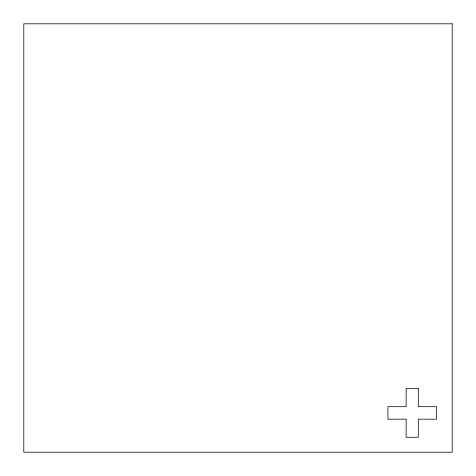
<?xml version="1.0" encoding="UTF-8"?>
<svg xmlns="http://www.w3.org/2000/svg" width="476" height="476" viewBox="0 0 476 476"><rect width="100%" height="100%" fill="white"/><g stroke="black" fill="none" stroke-linecap="round" stroke-linejoin="round"><path stroke-width="0.71" d="M452.2 23.8L23.8 23.8L23.8 452.2L452.2 452.2L452.2 23.8M418.309 388.594L406.147 388.594L406.147 406.694L387.904 406.694L387.904 419.183L406.147 419.183L406.147 437.283L418.309 437.283L418.309 419.183L436.593 419.183L436.593 406.694L418.309 406.694L418.309 388.594"/></g></svg>
